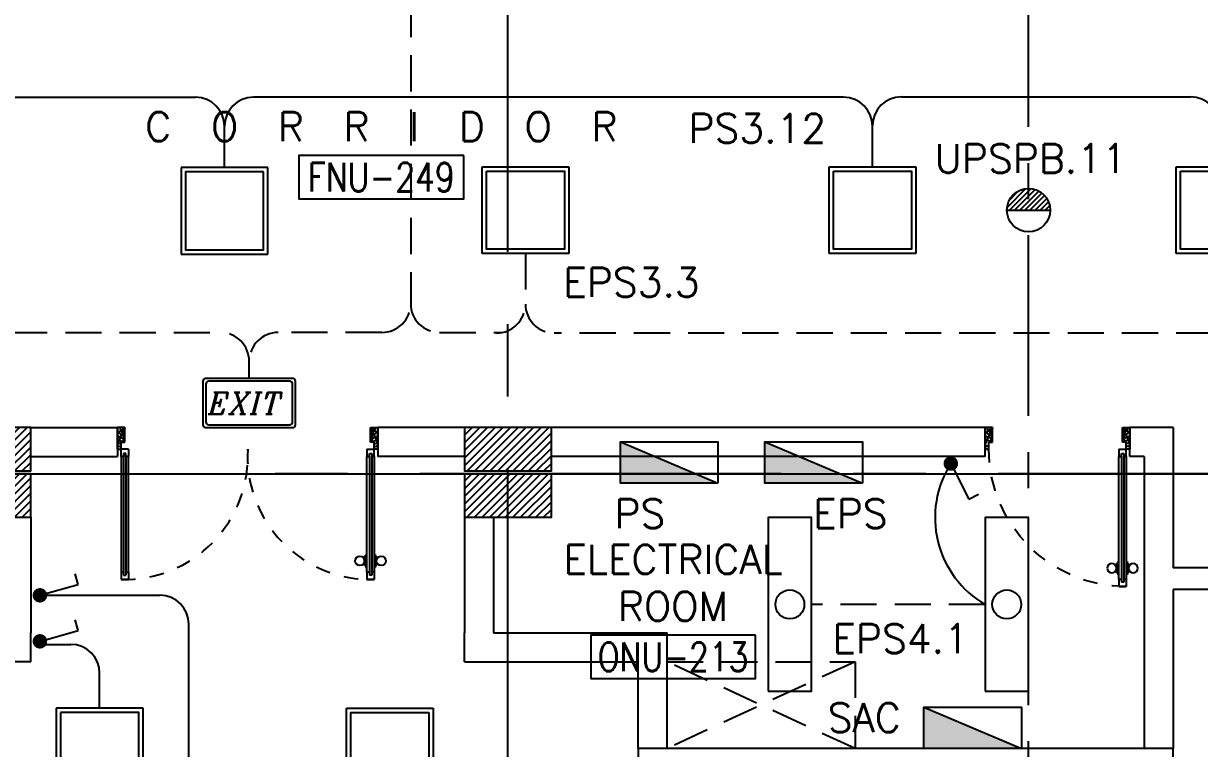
# Model space of a CAD drawing. Extents: x 0 to 92.9, y -1.3 to 78.2.
# Drawn here: x 22.65 to 30.79, y 31.24 to 36.25 of the extents above; entities that cross this region are included whole.
import ezdxf
from ezdxf.enums import TextEntityAlignment as Align

# ---------------------------------------------------------------- set-up
doc = ezdxf.new("R2010")
doc.units = 0
doc.header["$MEASUREMENT"] = 0
for name, pattern in [('CENTER', [2, 1.25, -0.25, 0.25, -0.25]), ('CENTERX2', [4, 2.5, -0.5, 0.5, -0.5]), ('HIDDEN', [0.375, 0.25, -0.125])]:
    doc.linetypes.add(name, pattern=pattern)
for name, color, linetype in [('AXES', 11, 'CENTERX2'), ('AXES1', 11, 'CENTER'), ('COL', 11, 'CONTINUOUS'), ('DOOR', 11, 'CONTINUOUS'), ('E-CLINE', 2, 'CONTINUOUS'), ('E-HLINE', 2, 'HIDDEN'), ('E-LI', 4, 'CONTINUOUS'), ('E-LITE', 4, 'CONTINUOUS'), ('E-PANELBX', 3, 'CONTINUOUS'), ('E-SWITCH', 4, 'CONTINUOUS'), ('E-TEXT', 4, 'CONTINUOUS'), ('E-TRXT', 4, 'CONTINUOUS'), ('EJ', 11, 'CONTINUOUS'), ('EL-LITE', 4, 'CONTINUOUS'), ('HAT', 11, 'CONTINUOUS'), ('RM-BOX', 11, 'CONTINUOUS'), ('RM-NAME', 11, 'CONTINUOUS'), ('RM-NO', 11, 'CONTINUOUS'), ('SHAFT', 11, 'CONTINUOUS'), ('WALL', 11, 'CONTINUOUS')]:
    doc.layers.add(name, color=color, linetype=linetype)
doc.styles.add('ITALICC', font='italicc')
doc.styles.add('ROMANS', font='ROMANS.shx', dxfattribs={"width": 0.6})

# ---------------------------------------------------------------- blocks, each defined once
blk = doc.blocks.new('EXIT')
at = {"layer": 'E-LITE', "color": 4}
for p, q in [((0.3000000000029104, 0.1700000000000728), (-0.3000000000029104, 0.1700000000000728)), ((-0.319999999999709, 0.1499999999996362), (-0.319999999999709, -0.1499999999996362)), ((0.319999999999709, -0.1499999999996362), (0.319999999999709, 0.1499999999996362)), ((-0.3000000000029104, -0.1700000000000728), (0.3000000000029104, -0.1700000000000728))]:
    blk.add_line(p, q, dxfattribs=at)
at = {"layer": 'E-LITE', "color": 8}
for p, q in [((-0.3000000000029104, 0.1299999999991996), (-0.3000000000029104, -0.1299999999991996)), ((0.2799999999988358, 0.1499999999996362), (-0.2799999999988358, 0.1499999999996362)), ((0.3000000000029104, -0.1299999999991996), (0.3000000000029104, 0.1299999999991996)), ((-0.2799999999988358, -0.1499999999996362), (0.2799999999988358, -0.1499999999996362))]:
    blk.add_line(p, q, dxfattribs=at)
at = {"layer": 'E-LITE', "color": 4}
for centre, start, end in [((-0.3000000000029104, 0.1499999999996362), 90.00000000000007, 180), ((0.3000000000029104, 0.1499999999996362), 359.9999999999999, 90), ((-0.3000000000029104, -0.1499999999996362), 180, 269.9999999999999), ((0.3000000000029104, -0.1499999999996362), 269.9999999999999, 0)]:
    blk.add_arc(centre, 0.02, start, end, dxfattribs=at)
at = {"layer": 'E-LITE', "color": 8}
for centre, start, end in [((-0.2799999999988358, 0.1299999999991996), 90, 180), ((0.2799999999988358, 0.1299999999991996), 0, 90), ((-0.2799999999988358, -0.1299999999991996), 180, 270.0000000000001), ((0.2799999999988358, -0.1299999999991996), 270, 1.78111062161957e-13)]:
    blk.add_arc(centre, 0.02, start, end, dxfattribs=at)
at = {"layer": 'E-LITE', "color": 5, "style": 'ITALICC'}
blk.add_text('EXIT', height=0.15, dxfattribs=at).set_placement((-0.2839780880603939, -0.0783191178488778))
blk = doc.blocks.new('L42')
at = {"layer": 'E-LITE'}
for p, q in [((0.2999999999992724, 0.2999999999992724), (-0.2999999999992724, 0.2999999999992724)), ((-0.2999999999992724, 0.2999999999992724), (-0.2999999999992724, -0.2999999999992724)), ((0.2999999999992724, -0.2999999999992724), (0.2999999999992724, 0.2999999999992724)), ((-0.2999999999992724, -0.2999999999992724), (0.2999999999992724, -0.2999999999992724))]:
    blk.add_line(p, q, dxfattribs=at)
at = {"layer": 'E-LITE', "color": 8}
blk.add_lwpolyline([(-0.2700000000004366, 0.2700000000004366), (-0.2700000000004366, -0.2700000000004366), (0.2700000000004366, -0.2700000000004366), (0.2700000000004366, 0.2700000000004366)], close=True, dxfattribs=at)
blk = doc.blocks.new('RM1')
at = {"layer": 'RM-BOX'}
blk.add_lwpolyline([(569.8908462408872, -200), (-569.890846240829, -200), (-569.8908462407999, -500), (569.8908462407999, -500)], close=True, dxfattribs=at)
at = {"layer": 'RM-NAME', "style": 'ROMANS'}
for tag, p in [('ROOMNAME1', (-5.820766091346741e-11, 323.8095238095266)), ('ROOMNAME2', (0, 0))]:
    blk.add_attdef(tag, text='', height=200, dxfattribs=at).set_placement(p, align=Align.MIDDLE)
at = {"layer": 'RM-NO', "style": 'ROMANS', "width": 0.8}
blk.add_attdef('ROOMNO', text='', height=200, dxfattribs=at).set_placement((0, -350), align=Align.MIDDLE)
blk = doc.blocks.new('C5')
at = {"layer": 'HAT', "linetype": 'ByBlock'}
h = blk.add_hatch(dxfattribs=at)
h.set_pattern_fill('ANSI31', color=256, scale=300, style=0)
h.set_pattern_definition([(45, (-223356.1822811712, -51411.00533739349), (-26.51650429449553, 26.51650429449553), [])])
h.paths.add_polyline_path([(300.0000000001455, 300.0000000000218), (0, 300.0000000000146), (0, 1.455191522836685e-11), (300.0000000001164, 3.637978807091713e-11)])
h.paths.add_polyline_path([(599.9999999999709, 300.0000000000073), (300.0000000001455, 300.0000000000073), (300.0000000000873, 4.365574568510056e-11), (600, 6.548361852765083e-11)])
at = {"layer": 'COL'}
blk.add_lwpolyline([(600, 300.0000000000509), (0, 300.0000000000218), (0, 2.91038304567337e-11), (600, 5.820766091346741e-11)], close=True, dxfattribs=at)
blk = doc.blocks.new('A$C272A55A0')
at = {"layer": 'DOOR', "color": 0, "linetype": 'ByBlock'}
for p, q in [((-0.0001203324354719371, 900.3541752648598), (-0.0001203324500238523, 1050.354175264831)), ((49.99987966756453, 1050.354175264918), (-0.0001203324354719371, 1050.354175264918)), ((49.99987966756453, 950.354175264918), (49.99987966756453, 1050.354175264918)), ((1749.999879667535, 950.354175264918), (1749.999879667535, 1050.354175264918)), ((1749.999879667535, 1050.354175264918), (1799.999879667535, 1050.354175264918)), ((1799.999879667535, 1050.354175264918), (1799.999879667535, 900.354175264918)), ((-0.0001203324354719371, 900.354175264918), (24.99987966756453, 900.354175264918)), ((24.99987966756453, 950.354175264918), (49.99987966756453, 950.354175264918)), ((24.99987966756453, 900.354175264918), (24.99987966756453, 950.354175264918)), ((74.99987966756453, 900.354175264918), (24.99987966756453, 900.354175264918)), ((24.99987966756453, 850.354175264918), (24.99987966756453, 900.354175264918)), ((74.99987966756453, 900.354175264918), (74.99987966756453, 850.354175264918)), ((1724.999879667535, 900.354175264918), (1774.999879667535, 900.354175264918)), ((1724.999879667535, 900.354175264918), (1724.999879667535, 850.354175264918)), ((1774.999879667535, 950.354175264918), (1749.999879667535, 950.354175264918)), ((1774.999879667535, 900.354175264918), (1774.999879667535, 950.354175264918)), ((1799.999879667535, 900.354175264918), (1774.999879667535, 900.354175264918)), ((1774.999879667535, 850.354175264918), (1774.999879667535, 900.354175264918)), ((41.99987966756453, 850.354175264918), (24.99987966756453, 850.354175264918)), ((57.99987966756453, 870.354175264918), (41.99987966756453, 870.354175264918)), ((41.99987966756453, 870.354175264918), (41.99987966756453, 850.354175264918)), ((57.99987966756453, 850.354175264918), (57.99987966756453, 870.354175264918)), ((74.99987966756453, 850.354175264918), (57.99987966756453, 850.354175264918)), ((1724.999879667535, 850.354175264918), (1741.999879667535, 850.354175264918)), ((1741.999879667535, 870.354175264918), (1757.999879667535, 870.354175264918)), ((1741.999879667535, 850.354175264918), (1741.999879667535, 870.354175264918)), ((1757.999879667535, 870.354175264918), (1757.999879667535, 850.354175264918)), ((1757.999879667535, 850.354175264918), (1774.999879667535, 850.354175264918)), ((1724.999879667535, 172.7117180435162), (1717.799879667495, 172.7117180435162)), ((1717.799879667495, 172.7117180435162), (1717.799879667495, 82.71171804351616)), ((1774.999879667535, 172.7117180435162), (1782.199879667576, 172.7117180435162)), ((1782.199879667576, 172.7117180435162), (1782.199879667576, 82.71171804351616)), ((1717.799879667495, 160.1117180435103), (1708.799879667495, 160.1117180435103)), ((1708.799879667495, 95.31171804352198), (1708.799879667495, 160.1117180435103)), ((1717.799879667495, 95.31171804352198), (1708.799879667495, 95.31171804352198)), ((1717.799879667495, 95.31171804352198), (1717.799879667495, 160.1117180435103)), ((1724.999879667535, 82.71171804351616), (1717.799879667495, 82.71171804351616)), ((1774.999879667535, 82.71171804351616), (1782.199879667576, 82.71171804351616)), ((1782.199879667576, 160.1117180435103), (1791.199879667576, 160.1117180435103)), ((1782.199879667576, 95.31171804352198), (1782.199879667576, 160.1117180435103)), ((1782.199879667576, 95.31171804352198), (1791.199879667576, 95.31171804352198)), ((1791.199879667576, 95.31171804352198), (1791.199879667576, 160.1117180435103)), ((24.99987966756453, 50.35417526491801), (41.99987966753542, 50.35417526491801)), ((24.99987966756453, 50.35417526491801), (24.99987966756453, 0.3541752649180125)), ((24.99987966756453, 0.3541752649180125), (74.99987966756453, 0.3541752649180125)), ((74.99987966756453, 0.3541752649180125), (24.99987966756453, 0.3541752649180125)), ((41.99987966753542, 50.35417526491801), (41.99987966753542, 30.35417526491801)), ((41.99987966756453, 30.35417526491801), (57.99987966756453, 30.35417526491801)), ((57.99987966756453, 50.35417526491801), (74.99987966756453, 50.35417526491801)), ((57.99987966756453, 50.35417526491801), (57.99987966756453, 30.35417526491801)), ((74.99987966756453, 50.35417526491801), (74.99987966704066, 0.3541752648889087)), ((1741.999879667535, 50.35417526491801), (1724.999879667535, 50.35417526491801)), ((1724.999879667535, 50.35417526491801), (1724.999879668059, 0.3541752648889087)), ((1774.999879667535, 0.3541752649180125), (1724.999879667535, 0.3541752649180125)), ((1724.999879667535, 0.3541752649180125), (1774.999879667535, 0.3541752649180125)), ((1741.999879667535, 50.35417526491801), (1741.999879667535, 30.35417526491801)), ((1757.999879667535, 30.35417526491801), (1741.999879667535, 30.35417526491801)), ((1774.999879667535, 50.35417526491801), (1757.999879667565, 50.35417526491801)), ((1757.999879667565, 50.35417526491801), (1757.999879667565, 30.35417526491801)), ((1774.999879667535, 50.35417526491801), (1774.999879667535, 0.3541752649180125))]:
    blk.add_line(p, q, dxfattribs=at)
at = {"layer": 'DOOR', "color": 9, "linetype": 'ByBlock'}
for p, q in [((49.99987966756453, 1050.354175264918), (-0.0001203324354719371, 1010.208440949064)), ((49.99987966756453, 1050.354175264918), (-0.0001203324354719371, 936.6442452724732)), ((49.99987966756453, 1050.354175264918), (36.64259362407029, 950.354175264918)), ((1749.999879667535, 1050.354175264918), (1799.999879667535, 1010.208440949064)), ((1749.999879667535, 1050.354175264918), (1799.999879667535, 936.6442452724732)), ((1749.999879667535, 1050.354175264918), (1763.35716571103, 950.354175264918))]:
    blk.add_line(p, q, dxfattribs=at)
at = {"layer": 'DOOR', "linetype": 'ByBlock'}
for p, q in [((24.99987966756453, 850.354175264918), (24.99987966756453, 50.35417526491801)), ((41.99987966756453, 850.354175264918), (41.99987966753542, 50.35417526491801)), ((57.99987966756453, 850.354175264918), (57.99987966756453, 50.35417526491801)), ((74.99987966756453, 50.35417526491801), (74.99987966756453, 850.354175264918)), ((1724.999879667535, 50.35417526491801), (1724.999879667535, 850.354175264918)), ((1741.999879667535, 850.354175264918), (1741.999879667535, 50.35417526491801)), ((1757.999879667535, 850.354175264918), (1757.999879667565, 50.35417526491801)), ((1774.999879667535, 850.354175264918), (1774.999879667535, 50.35417526491801))]:
    blk.add_line(p, q, dxfattribs=at)
at = {"layer": 'DOOR', "color": 0, "linetype": 'ByBlock'}
for centre in [(1676.468935452576, 127.7117180435162), (1823.530823882553, 127.7117180435162)]:
    blk.add_circle(centre, 32.39999999998526, dxfattribs=at)
at = {"layer": 'DOOR', "color": 9, "linetype": 'ByBlock'}
for centre, radius, start, end in [((49.99987966756453, 1050.354175264918), 54.40195781277725, 203.2073828919769, 270), ((49.99987966756453, 1050.354175264918), 74.40195781277725, 227.7764264168309, 270), ((49.99987966756453, 1050.354175264918), 34.40195781277725, 180, 270), ((49.99987966756453, 1050.354175264918), 14.40195781277725, 180, 270), ((1749.999879667535, 1050.354175264918), 14.40195781277725, 270, 0), ((1749.999879667535, 1050.354175264918), 34.40195781277725, 270, 0), ((1749.999879667535, 1050.354175264918), 54.40195781277725, 270, 336.7926171080232), ((1749.999879667535, 1050.354175264918), 74.40195781277725, 270, 312.2235735831691), ((49.99987966756453, 1050.354175264918), 94.40195781277725, 238.0181880330829, 270), ((49.99987966756453, 1050.354175264918), 114.4019578127773, 244.083841882062, 257.3774258712915), ((49.99987966756453, 1050.354175264918), 134.4019578127773, 248.1598493930308, 259.2800236451595), ((49.99987966756453, 1050.354175264918), 154.4019578127773, 251.1052885492919, 256.2857707775486), ((1749.999879667535, 1050.354175264918), 94.40195781277725, 270, 301.9818119669171), ((1749.999879667535, 1050.354175264918), 114.4019578127773, 282.6225741287084, 295.916158117938), ((1749.999879667535, 1050.354175264918), 134.4019578127773, 280.7199763548405, 291.8401506069692), ((1749.999879667535, 1050.354175264918), 154.4019578127773, 283.7142292224514, 288.8947114507081)]:
    blk.add_arc(centre, radius, start, end, dxfattribs=at)
at = {"layer": 'DOOR', "linetype": 'HIDDEN', "ltscale": 0.5}
for centre, radius, start, end in [((49.99987966756453, 851.395841931575), 851.4087845464003, 268.3173765331032, 3.296482377102192), ((1749.999879667521, 851.3958419315459), 851.4087845463584, 176.7035176228957, 271.6826234668978)]:
    blk.add_arc(centre, radius, start, end, dxfattribs=at)
at = {"layer": 'WALL', "linetype": 'ByBlock'}
blk.add_line((1799.999879667565, 900.3541752650344), (1799.99987966755, 1050.354175265005), dxfattribs=at)
blk = doc.blocks.new('D1000')
at = {"layer": 'DOOR', "color": 7, "linetype": 'ByBlock'}
for p, q in [((0, 0), (-150, 0)), ((-150, 0), (-150, -25)), ((-150, 0), (0, 0)), ((0, -50), (-113.7099299924448, 0)), ((0, -50), (-40.1457343158545, 0)), ((0, -50), (0, 0)), ((-1049.994220409368, -25.1743907785567), (-1099.994220409368, -25.1743907785567)), ((-1099.994220409368, -75.1743907785567), (-1099.994220409368, -25.1743907785567)), ((-1099.994220409368, -25.1743907785567), (-1099.994220409368, -75.1743907785567)), ((-1049.994220409368, -75.1743907785567), (-1099.994220409397, -75.17439077803283)), ((-1049.994220409368, -42.1743907785276), (-1069.994220409368, -42.1743907785276)), ((-1069.994220409368, -42.1743907785567), (-1069.994220409368, -58.1743907785567)), ((-1049.994220409368, -58.1743907785567), (-1069.994220409368, -58.1743907785567)), ((-1049.994220409368, -25.1743907785567), (-1049.994220409368, -42.1743907785276)), ((-1049.994220409368, -58.1743907785567), (-1049.994220409368, -75.1743907785567)), ((-927.6366776307696, -17.97439077851595), (-1017.63667763077, -17.97439077851595)), ((-1017.63667763077, -25.1743907785567), (-1017.63667763077, -17.97439077851595)), ((-1017.63667763077, -75.1743907785567), (-1017.63667763077, -82.37439077859744)), ((-1005.036677630764, -8.974390778515954), (-940.2366776307754, -8.974390778515954)), ((-1005.036677630764, -17.97439077851595), (-1005.036677630764, -8.974390778515954)), ((-1005.036677630764, -17.97439077851595), (-940.2366776307754, -17.97439077851595)), ((-940.2366776307754, -17.97439077851595), (-940.2366776307754, -8.974390778515954)), ((-927.6366776307696, -25.1743907785567), (-927.6366776307696, -17.97439077851595)), ((-927.6366776307696, -75.1743907785567), (-927.6366776307696, -82.37439077859744)), ((-200, -42), (-200, -25)), ((-200, -25), (-150, -25)), ((-180, -42), (-200, -42)), ((-200, -75), (-200, -58)), ((-200, -58), (-180, -58)), ((-150, -75), (-200, -75)), ((-180, -58), (-180, -42)), ((-150, -75), (-150, -25)), ((-150, -25), (-100, -25)), ((-100, -25), (-100, -50)), ((0, -50), (-100, -36.64271395650576)), ((-100, -50), (0, -50)), ((-927.6366776307696, -82.37439077859744), (-1017.63667763077, -82.37439077859744)), ((-1005.036677630764, -82.37439077859744), (-940.2366776307754, -82.37439077859744)), ((-1005.036677630764, -82.37439077859744), (-1005.036677630764, -91.37439077859744)), ((-1005.036677630764, -91.37439077859744), (-940.2366776307754, -91.37439077859744)), ((-940.2366776307754, -82.37439077859744), (-940.2366776307754, -91.37439077859744)), ((-150, -975), (-100, -975)), ((-150, -1000), (-150, -975)), ((0, -950), (-113.7099299924448, -1000)), ((-100, -975), (-100, -950)), ((0, -950), (-100, -963.3572860434942)), ((-100, -950), (0, -950)), ((0, -950), (-40.1457343158545, -1000)), ((0, -950), (0, -1000)), ((-150, -1000), (0, -1000)), ((0, -1000), (-150, -1000))]:
    blk.add_line(p, q, dxfattribs=at)
at = {"layer": 'DOOR', "linetype": 'ByBlock'}
for p, q in [((-200, -25), (-1049.994220409368, -25.1743907785567)), ((-200, -42), (-1049.994220409368, -42.1743907785276)), ((-200, -58), (-1049.994220409368, -58.1743907785567)), ((-1049.994220409368, -75.1743907785567), (-200, -75))]:
    blk.add_line(p, q, dxfattribs=at)
at = {"layer": 'DOOR', "color": 7, "linetype": 'ByBlock'}
for centre in [(-972.6366776307696, 23.35655343646067), (-972.6366776307696, -123.7053349935159)]:
    blk.add_circle(centre, 32.39999999998526, dxfattribs=at)
for centre, radius, start, end in [((0, -50), 134.4019578127773, 158.1598493927677, 169.2800236452233), ((0, -50), 74.40195781277725, 137.7764264164989, 180), ((0, -50), 54.40195781277725, 113.2073828916783, 180), ((0, -50), 154.4019578127773, 161.1052885493303, 166.2857707774695), ((0, -50), 114.4019578127773, 154.0838418822192, 167.37742587102), ((0, -50), 94.40195781277725, 148.0181880332501, 180), ((0, -50), 34.40195781277725, 90, 180), ((0, -50), 14.40195781277725, 90, 180), ((0, -950), 134.4019578127773, 190.7199763547767, 201.8401506072323), ((0, -950), 94.40195781277725, 180, 211.9818119667498), ((0, -950), 74.40195781277725, 180, 222.2235735835011), ((0, -950), 54.40195781277725, 180, 246.7926171083217), ((0, -950), 34.40195781277725, 180, 270), ((0, -950), 14.40195781277725, 180, 270), ((0, -950), 154.4019578127773, 193.7142292225305, 198.8947114506697)]:
    blk.add_arc(centre, radius, start, end, dxfattribs=at)
at = {"layer": 'DOOR', "linetype": 'HIDDEN', "ltscale": 0.5}
blk.add_arc((-149.4480923587253, -24.45375900973158), 950.5464012146837, 180.0434372933824, 269.9667328389054, dxfattribs=at)
blk = doc.blocks.new('E-PBX')
at = {"layer": 'E-PANELBX'}
h = blk.add_hatch(color=256, dxfattribs=at)
h.paths.add_polyline_path([(33.78932626161259, 189.9999999999927), (-225, 189.9999999999927), (33.78932626155438, 80.73339557844156)])
h.paths.add_polyline_path([(225, 189.9999999999927), (33.78932626155438, 189.9999999999927), (33.78932626149617, 80.73339557846339), (225, 1.455191522836685e-11)])
blk.add_line((225, 0), (-225, 189.9999999999927), dxfattribs=at)
blk.add_lwpolyline([(-225, 189.9999999999927), (225, 189.9999999999927), (225, 0), (-225, 0)], close=True, dxfattribs=at)
blk = doc.blocks.new('EL')
at = {"layer": 'EL-LITE'}
h = blk.add_hatch(dxfattribs=at)
h.set_pattern_fill('ANSI31', color=4, scale=0.2, style=0)
h.set_pattern_definition([(45, (587.0711971008716, 567.7771360437059), (-0.01767766952966369, 0.01767766952966369), [])])
h.paths.add_polyline_path([(0.1499999999999771, 0, 1), (-0.1499999999999771, 0)])
at = {"layer": 'EL-LITE', "color": 4}
blk.add_line((-0.1499999999999773, 0), (0.1499999999999773, 0), dxfattribs=at)
blk.add_circle((0, 0), 0.1499999999999771, dxfattribs=at)
blk = doc.blocks.new('FLS240')
at = {"layer": 'E-LI'}
blk.add_lwpolyline([(-0.6000000000000227, 0.1499999999999773), (-0.6000000000000227, -0.1499999999999773), (0.6000000000000227, -0.1500000000000341), (0.6000000000000227, 0.1500000000000341)], close=True, dxfattribs=at)
blk.add_circle((0, 0), 0.1, dxfattribs=at)

msp = doc.modelspace()

# ---------------------------------------------------------------- linework, layer by layer
at = {"layer": 'AXES'}
for p, q in [((26.00346585555235, -1.326686339467415), (26.00346585555235, 77.4859887876737)), ((1.021813970422954, 33.13760730451031), (24.20346585556399, 33.13760730451031)), ((91.89346585556632, 33.13760730451031), (24.20346585556399, 33.13760730451031))]:
    msp.add_line(p, q, dxfattribs=at)
at = {"layer": 'AXES1'}
msp.add_line((29.60346585555817, 5.53760730450449), (29.60346585555817, 64.3576073045042), dxfattribs=at)
at = {"layer": 'COL'}
msp.add_lwpolyline([(26.90346693569154, 31.23760730450158), (26.90346693569154, 31.03760730450449), (30.60346585555817, 31.03760730450449), (30.60346585555817, 31.23760730450158)], close=True, dxfattribs=at)
at = {"layer": 'E-CLINE', "color": 4, "linetype": 'ByBlock'}
for p, q in [((22.44295412227802, 35.74197155567526), (23.84295412226929, 35.74197155567526)), ((28.3239765518636, 35.74197155567526), (24.24295412227803, 35.74197155567526)), ((24.04295412226638, 35.25760730450565), (24.04295412226638, 35.54197155566362)), ((28.5239765518636, 35.2616031104335), (28.5239765518636, 35.54197155567526))]:
    msp.add_line(p, q, dxfattribs=at)
at = {"layer": 'E-CLINE', "color": 4}
msp.add_line((28.72397655187524, 35.745967361574), (30.72397655187524, 35.745967361574), dxfattribs=at)
at = {"layer": 'E-CLINE', "color": 4, "linetype": 'ByBlock'}
for centre, start, end in [((23.84295412226929, 35.54197155566362), 0, 90), ((24.24295412227803, 35.54197155566362), 90, 180), ((28.3239765518636, 35.54197155567526), 0, 90), ((28.72397655187524, 35.54596736162057), 90, 180)]:
    msp.add_arc(centre, 0.2, start, end, dxfattribs=at)
at = {"layer": 'E-CLINE', "color": 4}
msp.add_arc((30.72397655187524, 35.54596736162057), 0.2, 0, 90, dxfattribs=at)
at = {"layer": 'E-HLINE', "color": 4}
for p, q in [((25.33073402919399, 37.15760730451147), (25.33073402919399, 34.31540242845949)), ((26.12397655186942, 34.66160311039857), (26.12397655186942, 34.31939823438734)), ((19.94295412227802, 34.11540242847695), (24.0142695649527, 34.11540242847695)), ((25.13073402919108, 34.11540242847695), (24.4142695649527, 34.11540242847696)), ((25.53073402919108, 34.11540242847695), (25.96257265994094, 34.11540242847695)), ((33.12397655186942, 34.11164294528862), (26.32397655188106, 34.11164294528862)), ((24.2142695649527, 33.79760730451017), (24.2142695649527, 33.91540242847696)), ((29.30254166103851, 32.23439795176077), (28.10254166104142, 32.23439795176077))]:
    msp.add_line(p, q, dxfattribs=at)
for centre, start, end in [((25.1307340291969, 34.31540242845949), 270, 0), ((25.53073402919108, 34.31540242845949), 180, 270), ((25.92397655188688, 34.31164294530026), 270, 0), ((26.32397655188106, 34.31164294530026), 180, 270), ((24.0142695649527, 33.91540242847695), 0, 90), ((24.4142695649527, 33.91540242847696), 90, 180)]:
    msp.add_arc(centre, 0.2, start, end, dxfattribs=at)
at = {"layer": 'E-SWITCH', "color": 4}
for p, q in [((29.0656346087537, 33.20858107020255), (29.19014761751785, 32.96338418880723)), ((29.19014761751785, 32.96338418880723), (29.25701949427867, 32.9973422821111)), ((22.76655346534528, 32.29713785320254), (23.03092164266411, 32.37286411561271)), ((23.03092164266411, 32.37286411561271), (23.01026902564183, 32.44496452762596)), ((22.79155346534408, 32.29713785321709), (23.59713606473893, 32.29713785321709)), ((23.03092164266411, 32.05452557784827), (23.01026902564183, 32.12662598986151)), ((22.76655346534528, 31.9787993154381), (23.03092164266411, 32.05452557784827)), ((23.79713606473894, 29.49504294770595), (23.79713606473893, 32.09713785321708)), ((22.78027088510418, 31.95789877969162), (22.97989120446146, 31.95789877969162)), ((23.17989120446146, 31.51716715842122), (23.17989120446146, 31.75789877969162))]:
    msp.add_line(p, q, dxfattribs=at)
at = {"layer": 'E-SWITCH', "color": 4, "const_width": 0.05}
for points in [[(29.08355264861937, 33.22601505563102, -1), (29.0477165689166, 33.19114708477959, -1)], [(22.75283604558637, 32.31803838897812, -1), (22.78027088510418, 32.27623731745607, -1)], [(22.75283604558637, 31.99969985121368, -1), (22.78027088510418, 31.95789877969162, -1)]]:
    msp.add_lwpolyline(points, format="xyb", close=True, dxfattribs=at)
at = {"layer": 'E-SWITCH', "color": 4}
for centre, radius, start, end in [((29.65004281324854, 32.83480285757646), 0.6937168743189409, 147.3976639487533, 239.9386856005429), ((23.59713606473893, 32.09713785321708), 0.2, 0, 90), ((22.97989120446146, 31.75789877969162), 0.2, 0, 90)]:
    msp.add_arc(centre, radius, start, end, dxfattribs=at)
at = {"layer": 'EJ'}
msp.add_line((7.158536798800924, 33.13760730451031), (82.69346585555468, 33.13760730451031), dxfattribs=at)
at = {"layer": 'SHAFT', "color": 97, "linetype": 'HIDDEN'}
for p, q in [((28.40346585556108, 31.8376073045074), (27.10346585555817, 31.23760730450886)), ((28.40346585556108, 31.23760730450886), (27.10346585555817, 31.8376073045074))]:
    msp.add_line(p, q, dxfattribs=at)
msp.add_lwpolyline([(27.10346693570318, 31.83760680597334), (28.40346659930946, 31.83760680597334), (28.40346659930946, 31.23760696122918), (27.10346693570318, 31.23760696122918)], close=True, dxfattribs=at)
at = {"layer": 'WALL', "color": 2, "linetype": 'Continuous'}
for p, q in [((22.70346585556399, 33.45760730451002), (23.30346585555526, 33.45760730451002)), ((23.30346585555526, 33.45760730451002), (23.30346585555526, 33.25760730450565)), ((25.70346585556399, 33.45760730451002), (25.10346585555817, 33.45760730451002)), ((25.10346585555817, 33.45760730451002), (25.10346585555817, 33.25760730450565)), ((22.70346585556399, 33.25760730450565), (23.30346585555526, 33.25760730450565)), ((25.70346585556399, 33.25760730450565), (25.10346585555817, 33.25760730450565))]:
    msp.add_line(p, q, dxfattribs=at)
at = {"layer": 'WALL'}
for p, q in [((29.30346585555526, 33.45760730451002), (26.30346585555526, 33.45760730451002)), ((29.30346585555526, 33.25760730450565), (29.30346585555526, 33.45760730451002)), ((30.30346585555526, 33.25760730450565), (30.30346585555526, 33.45760730451002)), ((30.60346585555817, 33.45760730451002), (30.30346585555526, 33.45760730451002)), ((30.60346585555817, 33.45760730451002), (30.60346585555817, 32.48760730450886)), ((29.30346585555526, 33.25760730450565), (26.30346585555526, 33.25760730450565)), ((27.46766944478441, 33.25760730450565), (27.32846585556399, 33.25760730450565)), ((30.40346585556108, 33.25760730450565), (30.30346585555526, 33.25760730450565)), ((30.40346585556108, 33.25760730450565), (30.40346585556108, 31.23760730450886)), ((22.70346585556399, 32.8376073045074), (22.70346585556399, 32.03760730450449)), ((25.70346585556399, 32.8376073045074), (25.70346585556399, 32.03760730450449)), ((25.90346585556108, 32.8376073045074), (25.90346585556108, 32.03760730450449)), ((30.85346585555817, 32.48760730450886), (30.60346585555817, 32.48760730450886)), ((30.60346585555817, 32.3376073045074), (30.60346585555817, 31.23760730450886)), ((30.85346585555817, 32.3376073045074), (30.60346585555817, 32.3376073045074)), ((22.70346585556399, 31.8376073045074), (22.70346585556399, 32.03760730450449)), ((22.70346585556399, 31.8376073045074), (22.70346585556399, 32.03760730450449)), ((25.70346585556399, 31.8376073045074), (25.70346585556399, 32.03760730450449)), ((25.70346585556399, 31.8376073045074), (25.70346585556399, 32.03760730450449)), ((25.70346585556399, 31.8376073045074), (25.70346585556399, 32.03760730450449)), ((25.90346585556108, 32.03760730450449), (27.10346693570318, 32.03760730450449)), ((27.10346693570318, 31.23760730450886), (27.10346693570318, 32.03760730450449)), ((22.70346585556399, 31.8376073045074), (21.50346477542189, 31.8376073045074)), ((22.70346585556399, 31.8376073045074), (21.50346477542189, 31.8376073045074)), ((25.70346585556399, 31.8376073045074), (26.90346693570609, 31.8376073045074)), ((26.90346693570609, 31.23760730450886), (26.90346693570609, 31.8376073045074))]:
    msp.add_line(p, q, dxfattribs=at)

# ---------------------------------------------------------------- block references
at = {"layer": 'COL', "xscale": 0.001000000003841706, "yscale": 0.000999999996565748, "zscale": 0.001}
for p in [(22.10346585555817, 33.15760730450711), (25.70346585556399, 33.15760730450711), (22.10346585555817, 32.8376073045074), (25.70346585556399, 32.8376073045074)]:
    msp.add_blockref('C5', p, dxfattribs=at)
at = {"layer": 'DOOR', "color": 0, "linetype": 'ByBlock', "xscale": 0.001000000003841706, "yscale": 0.000999999996565748, "zscale": 0.001}
msp.add_blockref('A$C272A55A0', (23.30346597588505, 32.40725312924042), dxfattribs=at)
at = {"layer": 'DOOR', "color": 0, "linetype": 'Continuous', "xscale": -0.000999999996565748, "yscale": 0.000999999996565748, "zscale": 0.001, "rotation": 270}
msp.add_blockref('D1000', (30.30346585555526, 33.45760730451002), dxfattribs=at)
at = {"layer": 'E-LITE', "color": 4}
for name, p, rotation in [('L42', (24.04295412226639, 34.95760730451731), 270), ('FLS240', (27.95254166103848, 32.23439795176226), 90), ('FLS240', (29.45254166104144, 32.23439795176226), 90)]:
    msp.add_blockref(name, p, dxfattribs=dict(at, rotation=rotation))
at = {"layer": 'E-LITE', "color": 4, "xscale": -1, "rotation": 90}
for p in [(26.12397655186942, 34.96160311044515), (28.5239765518636, 34.96160311044515), (30.92397655188688, 34.96160311044515)]:
    msp.add_blockref('L42', p, dxfattribs=at)
at = {"layer": 'E-LITE'}
msp.add_blockref('EL', (29.60346585555817, 34.9617617403493), dxfattribs=at)
at = {"layer": 'E-LITE', "color": 4, "extrusion": (0, 0, -1), "xscale": -1, "zscale": -1}
msp.add_blockref('EXIT', (-24.2142695649527, 33.62760730451011), dxfattribs=at)
at = {"layer": 'E-LITE', "color": 4}
msp.add_blockref('L42', (23.17989120446146, 31.21716715842196), dxfattribs=at)
at = {"layer": 'E-LITE', "color": 4, "extrusion": (0, 0, -1), "zscale": -1}
msp.add_blockref('L42', (-25.18704050665838, 31.21716715842196), dxfattribs=at)
at = {"layer": 'E-PANELBX', "xscale": 0.001499999983934686, "yscale": 0.001499999983934686, "zscale": 0.0015, "rotation": 180}
for p in [(27.11821916521876, 33.35838338806207), (28.11821916521876, 33.35838338806207), (29.21673838024435, 31.52260730144917)]:
    msp.add_blockref('E-PBX', p, dxfattribs=at)
at = {"layer": 'RM-NO', "xscale": 0.001000000003841706, "yscale": 0.000999999996565748, "zscale": 0.001}
for p, values in [((25.1281647918533, 35.53944981000089), {'ROOMNO': 'FNU-249', 'ROOMNAME2': 'C  O  R  R  I  D  O  R'}), ((27.14544768674659, 32.2214570443611), {'ROOMNO': 'ONU-213', 'ROOMNAME2': 'ROOM', 'ROOMNAME1': 'ELECTRICAL'})]:
    msp.add_blockref('RM1', p, dxfattribs=at).add_auto_attribs(values)

# ---------------------------------------------------------------- texts
at = {"layer": 'E-HLINE', "color": 4, "style": 'ROMANS'}
for s, p in [('PS', (26.73975594807416, 32.76270660032606)), ('EPS', (28.11427568488057, 32.76270660032606)), ('SAC', (28.21440837740033, 31.3510855615844))]:
    msp.add_text(s, height=0.2, dxfattribs=at).set_placement(p)
at = {"layer": 'E-TEXT', "color": 4, "style": 'ROMANS'}
for s, p in [(' PS3.12', (27.11470318221762, 35.427640406313)), ('EPS3.3', (26.38586048210425, 34.36243797865023)), ('EPS4.1', (28.24732657747825, 31.89798458904664))]:
    msp.add_text(s, height=0.2, dxfattribs=at).set_placement(p)
at = {"layer": 'E-TRXT', "color": 4, "style": 'ROMANS'}
msp.add_text('UPSPB.11', height=0.2, dxfattribs=at).set_placement((28.95392667833861, 35.21857697156598))

doc.saveas('drawing.dxf')
